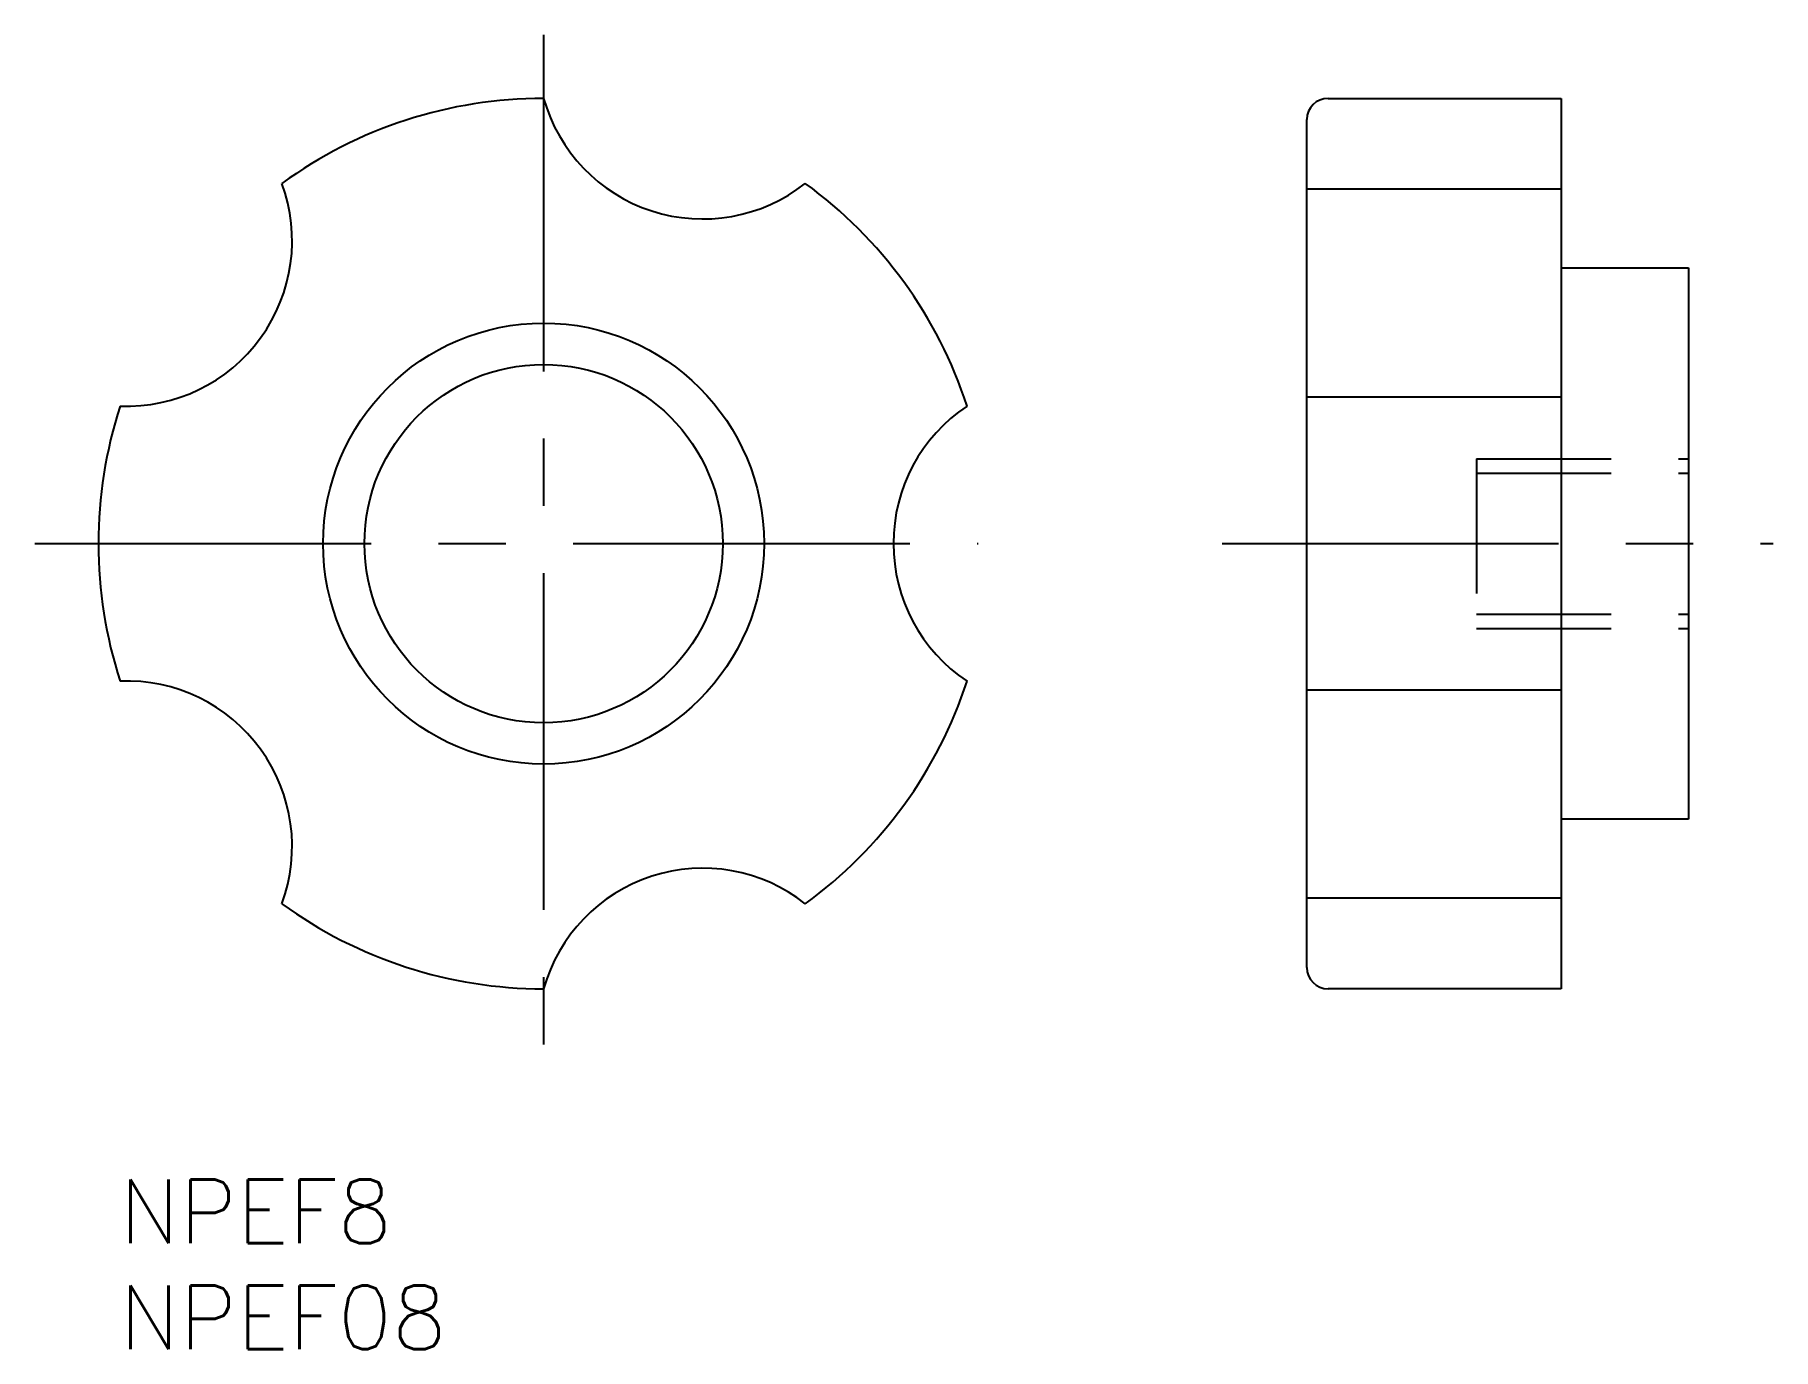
# Model space of a CAD drawing. Extents: x -4 to 78, y -8 to 54.
import ezdxf

# ---------------------------------------------------------------- set-up
doc = ezdxf.new("R2010")
doc.units = 0
doc.header["$LTSCALE"] = 0.5
doc.linetypes.add('CENTER', pattern=[50.8, 31.75, -6.35, 6.35, -6.35])
doc.linetypes.add('DASHED', pattern=[19.05, 12.7, -6.35])
for name, color, linetype in [('MSM_CENTER', 1, 'CENTER'), ('MSM_CONTINUOUS', 7, 'CONTINUOUS'), ('MSM_DASHED', 4, 'DASHED'), ('MSM_PART_NUMBER', 7, 'CONTINUOUS')]:
    doc.layers.add(name, color=color, linetype=linetype)
doc.styles.get("Standard").update_dxf_attribs({"font": 'txt.shx', "height": 2, "bigfont": 'bigfont.shx'})

# ---------------------------------------------------------------- blocks, each defined once
blk = doc.blocks.new('*U9')
at = {"layer": 'MSM_PART_NUMBER'}
blk.add_text('NPEF8', height=3, dxfattribs=at).set_placement((0, -3))
blk = doc.blocks.new('*U10')
at = {"layer": 'MSM_PART_NUMBER'}
blk.add_text('NPEF08', height=3, dxfattribs=at).set_placement((0, -8))

msp = doc.modelspace()

# ---------------------------------------------------------------- linework, layer by layer
at = {"layer": 'MSM_CENTER'}
for p, q in [((20, 54), (20, 6)), ((-4, 30), (40.5, 30)), ((52, 30), (78, 30))]:
    msp.add_line(p, q, dxfattribs=at)
at = {"layer": 'MSM_CONTINUOUS'}
for p, q in [((57, 51), (68, 51)), ((68, 51), (68, 9)), ((56, 10), (56, 50)), ((68, 46.724), (56, 46.724)), ((68, 43), (74, 43)), ((74, 43), (74, 17)), ((68, 36.911), (56, 36.911)), ((68, 23.089), (56, 23.089)), ((74, 17), (68, 17)), ((68, 13.276), (56, 13.276)), ((68, 9), (57, 9))]:
    msp.add_line(p, q, dxfattribs=at)
for radius in [10.4, 8.45]:
    msp.add_circle((20, 30), radius, dxfattribs=at)
for centre, radius, start, end in [((20, 30), 21, 90, 126), ((27.509, 53.111), 7.8, 195.70121, 308.29879), ((57, 50), 1, 90, 180), ((0.341, 44.283), 7.8, 267.70121, 20.29879), ((20, 30), 21, 18, 54), ((20, 30), 21, 162, 198), ((44.3, 30), 7.8, 123.70121, 236.29879), ((0.341, 15.717), 7.8, 339.70121, 92.29879), ((20, 30), 21, 306, 342), ((27.509, 6.889), 7.8, 51.70121, 164.29879), ((20, 30), 21, 234, 270), ((57, 10), 1, 180, 270)]:
    msp.add_arc(centre, radius, start, end, dxfattribs=at)
at = {"layer": 'MSM_DASHED'}
for p, q in [((64, 34), (74, 34)), ((64, 34), (64, 26)), ((64, 33.323), (74, 33.323)), ((64, 26.676), (74, 26.676)), ((64, 26), (74, 26))]:
    msp.add_line(p, q, dxfattribs=at)

# ---------------------------------------------------------------- block references
at = {"layer": 'MSM_CONTINUOUS'}
for name in ['*U9', '*U10']:
    msp.add_blockref(name, (0, 0), dxfattribs=at)

doc.saveas('drawing.dxf')
